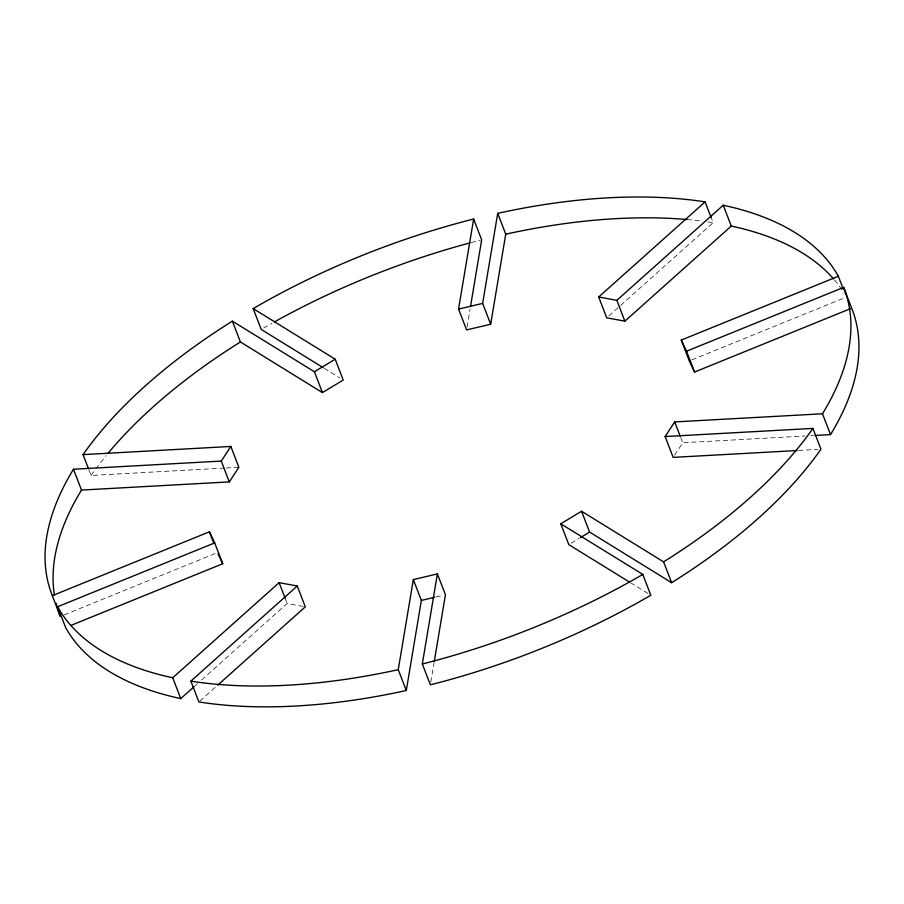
<?xml version="1.0" encoding="UTF-8"?>
<svg xmlns="http://www.w3.org/2000/svg" width="904" height="904" viewBox="0 0 904 904"><rect width="100%" height="100%" fill="white"/><g stroke="black" fill="none" stroke-linecap="round" stroke-linejoin="round"><path stroke-width="0.68" stroke-dasharray="4.52 3.39" d="M467.074 327.146L470.08 309.134M430.824 682.045L434.078 662.643M674.633 455.13L682.746 442.768L805.193 435.999M195.366 685.548L197.445 683.684M201.626 679.955L287.167 603.488L305.303 606.844M608.821 315.959L713.132 222.712L711.12 217.502M199.942 701.018L216.632 686.102M571.113 543.225L579.193 538.343M64.263 614.878L217.457 552.626M691.888 359.871L845.093 297.631M436.067 596.956L442.757 595.374M89.089 470.238L91.089 475.447L224.802 468.057M226.215 467.978L238.882 467.289M810.831 435.683L813.645 435.536M798.424 450.463L818.131 449.378M324.22 368.301L339.678 377.838M630.619 582.775L648.45 593.77M680.735 437.559L682.746 442.768M285.155 598.279L287.167 603.488M91.089 475.447A424.62 204.564 -21.1 0 1 95.033 469.944M95.847 468.837A424.62 204.564 -21.1 0 1 106.152 455.605M263.606 328.039A424.62 204.564 -21.1 0 1 272.036 323.236M471.221 242.566A424.62 204.564 -21.1 0 1 480.363 240.181M687.13 219.548A424.62 204.564 -21.1 0 1 702.385 221.186M707.798 221.909A424.62 204.564 -21.1 0 1 713.132 222.712M834.482 279.946A424.62 204.564 -21.1 0 1 844.279 293.472"/><path stroke-width="1.36" d="M217.683 685.175L305.303 606.844L297.269 586.007L190.868 681.13L198.903 701.956A424.62 204.564 -21.1 0 0 406.291 690.498L398.257 669.672L413.32 579.6L437.389 573.916L445.435 594.742L434.304 661.253M711.12 217.502L705.097 201.886A424.62 204.564 -21.1 0 0 497.708 213.344L505.743 234.17L490.68 324.231L466.611 329.915L458.565 309.089L473.639 219.028A424.62 204.564 -21.1 0 0 253.176 308.592L261.211 329.429L323.033 367.578M406.291 690.498L421.366 600.425L413.32 579.6M470.543 306.366L481.674 239.854L473.639 219.028M797.012 450.542L673.152 457.379L665.118 436.553L812.911 428.394L820.945 449.22A424.62 204.564 -21.1 0 1 671.627 582.696L663.592 561.87L581.566 511.246L560.762 523.789L642.789 574.413L650.823 595.239A424.62 204.564 -21.1 0 1 430.361 684.814L422.326 663.988L437.389 573.916M490.68 324.231L482.634 303.405L497.708 213.344M221.254 461.074L230.848 446.452L238.882 467.289L229.288 481.9L81.507 490.07L73.473 469.244L221.254 461.074L229.288 481.9M665.118 436.553L674.712 421.931L822.493 413.772L830.527 434.598L815.046 435.457M194.326 686.486L180.755 698.6L172.72 677.774L279.121 582.662L297.269 586.007M833.612 278.929A424.62 204.564 -21.1 0 0 731.279 226.068L624.879 321.18L606.731 317.824L598.697 296.998L705.097 201.886M598.697 296.998L616.833 300.343L723.245 205.231A424.62 204.564 -21.1 0 1 838.347 276.274L843.375 289.291M232.373 321.146L314.4 371.759L335.203 359.216L343.237 380.042L322.434 392.596L240.407 341.972L232.373 321.146A424.62 204.564 -21.1 0 0 83.055 454.622L88.581 468.939M580.357 537.654L589.6 532.072L671.627 582.696M56.116 603.273A424.62 204.564 -21.1 0 0 60.365 616.46L52.33 595.634L209.423 531.801L214.711 542.908L222.746 563.734L70.84 625.455M850.37 308.727L694.577 372.03L689.289 360.922L681.254 340.096L838.347 276.274M180.755 698.6A424.62 204.564 -21.1 0 1 65.653 627.568L57.607 606.742L214.711 542.908M681.254 340.096L686.543 351.204L843.635 287.382L851.67 308.207A424.62 204.564 -21.1 0 1 830.527 434.598M458.565 309.089L482.634 303.405M421.366 600.425L434.734 597.273M83.055 454.622L230.848 446.452M253.176 308.592L335.203 359.216M629.421 582.04L568.797 544.626L560.762 523.789M218.045 553.869L222.746 563.734M723.245 205.231L731.279 226.068M686.543 351.204L694.577 372.03M674.712 421.931L680.237 436.259M616.833 300.343L624.879 321.18M581.566 511.246L589.6 532.072M314.4 371.759L322.434 392.596M279.121 582.662L285.155 598.279M209.423 531.801L213.943 543.519M54.511 595.476A424.62 204.564 -21.1 0 1 81.507 490.07M107.87 453.514A424.62 204.564 -21.1 0 1 240.407 341.972M274.466 321.88A424.62 204.564 -21.1 0 1 469.91 242.916M505.743 234.17A424.62 204.564 -21.1 0 1 687.13 219.548M843.635 287.382A424.62 204.564 -21.1 0 1 822.493 413.772M812.911 428.394A424.62 204.564 -21.1 0 1 663.592 561.87M642.789 574.413A424.62 204.564 -21.1 0 1 422.326 663.988M398.257 669.672A424.62 204.564 -21.1 0 1 190.868 681.13M172.72 677.774A424.62 204.564 -21.1 0 1 57.607 606.742M52.33 595.634A424.62 204.564 -21.1 0 1 73.473 469.244"/></g></svg>
